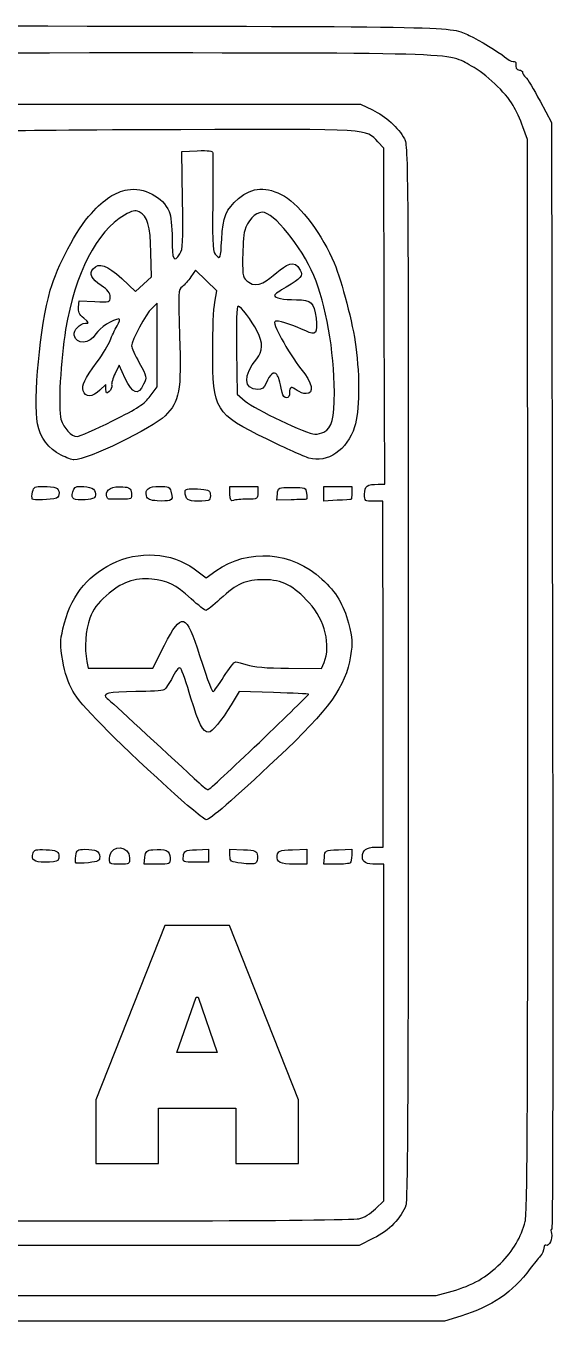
# Model space of a CAD drawing. Header units: millimetres. Extents: x 32 to 186, y 94 to 230.
# Drawn here: x 131.8 to 186.4, y 94.4 to 228.6 of the extents above; entities that cross this region are included whole.
import ezdxf

# ---------------------------------------------------------------- set-up
doc = ezdxf.new("R2010")
doc.units = ezdxf.units.MM
doc.layers.add('Capa_1', color=7, linetype='CONTINUOUS')

msp = doc.modelspace()

# ---------------------------------------------------------------- linework, layer by layer
at = {"layer": 'Capa_1', "color": 7}
for points in [[(47.933869, 219.996946), (49.040614, 220.513546), (107.76942, 220.514546), (166.49823, 220.515546), (167.73021, 219.932736)], [(185.09429, 220.849986), (186.27709, 218.636486), (186.38777, 161.25173)], [(183.82298, 161.32595), (183.80038, 216.865846), (183.3222, 218.175766)], [(168.30981, 181.1172), (169.01109, 181.11718), (168.95309, 198.539126), (168.89509, 215.961076), (168.28976, 216.606616)], [(148.04752, 210.599766), (147.96112, 215.626866), (149.56589, 215.691866)], [(141.74312, 202.442456), (143.1779, 201.100296), (144.00476, 201.858056), (144.83163, 202.615826), (144.77363, 205.131916)], [(151.38947, 200.008346), (151.60829, 201.162146), (150.50693, 202.234896), (149.40558, 203.307646), (148.91375, 202.605416)], [(137.26313, 199.490876), (137.33633, 200.132356), (138.94112, 200.054156)], [(144.69619, 190.24427), (145.41558, 191.20221), (145.41558, 195.53989), (145.41558, 199.877576), (144.85468, 199.350626)], [(153.64815, 195.01566), (153.71615, 190.45226), (154.53994, 189.74058)], [(142.10896, 192.09782), (141.48583, 193.47054), (141.05527, 192.59585)], [(140.1032, 190.96075), (140.1032, 191.47197), (139.48238, 190.87718)], [(152.96399, 180.09772), (152.96399, 180.89613), (154.40276, 180.89613), (155.84153, 180.89613), (155.84153, 180.23208)], [(159.31776, 179.50144), (157.81364, 179.45744), (157.87894, 180.12149)], [(164.08679, 179.45104), (162.70335, 179.37664), (162.70335, 180.1364), (162.70335, 180.89616), (164.14212, 180.89616), (165.58089, 180.89616), (165.58089, 180.23211)], [(141.68989, 179.56783), (141.68989, 179.56807)], [(168.03681, 143.48787), (168.85554, 143.48787), (168.82264, 161.41715), (168.78974, 179.34643), (167.84901, 179.34643)], [(149.24419, 172.34608), (150.49351, 171.42593), (151.48958, 172.12556)], [(138.12567, 162.73951), (138.26401, 162.0478), (141.61192, 162.04827), (144.95983, 162.04875), (146.17725, 164.42778)], [(159.04162, 162.03605), (162.44089, 162.00375), (162.71035, 162.63448)], [(157.49015, 159.50983), (153.9086, 159.61826), (153.08647, 158.25823)], [(145.4241, 141.71737), (144.08198, 141.71737), (144.15138, 142.43676)], [(149.47774, 143.22253), (150.7505, 143.28893), (150.7505, 142.61383), (150.7505, 141.93874), (149.4077, 141.93872)], [(152.96399, 142.62919), (152.96399, 143.28787), (154.34742, 143.22197)], [(159.43845, 143.22155), (160.93256, 143.28705), (160.93256, 142.50221), (160.93256, 141.71738), (159.6598, 141.72072)], [(163.98055, 141.71733), (162.67532, 141.71733), (162.74472, 142.43672)], [(164.19751, 143.222), (165.58094, 143.2879), (165.58094, 142.65018)], [(168.0437, 105.99729), (168.90032, 106.83376), (168.90032, 124.27541), (168.90032, 141.71708), (168.1437, 141.71708)], [(129.42129, 105.5794), (129.5589, 104.74685), (147.51416, 104.75715)], [(186.31747, 103.86696), (186.31748, 103.86662)], [(167.84861, 102.93691), (166.36495, 102.20651), (107.70276, 102.20695)], [(109.33755, 97.0053), (174.3331, 97.0053), (175.98877, 97.46379)], [(176.87724, 94.8734), (175.20964, 94.35526), (109.27955, 94.35226)]]:
    msp.add_lwpolyline(points, dxfattribs=at)
for points in [[(140.78057, 187.68147)], [(162.69305, 186.52602)], [(135.45926, 184.13993)], [(134.97931, 179.68926)], [(137.96756, 179.51621)], [(146.69517, 179.44197)], [(150.83365, 179.50363)], [(154.75289, 179.56803)], [(160.89187, 179.55682)], [(165.52559, 179.54677)], [(152.33776, 161.17143)], [(156.0057, 154.35599)], [(146.45078, 149.70766)], [(135.11784, 142.09563)], [(138.2996, 141.88084)], [(141.60139, 141.71737)], [(145.42414, 141.71737)], [(155.61612, 141.82546)], [(165.43338, 141.8649)], [(152.92412, 135.37937), (146.2068, 135.37937), (139.05611, 117.28596), (139.05611, 110.67699), (145.55674, 110.67699), (145.55674, 116.31086), (145.55674, 116.41921), (153.57418, 116.41921), (153.57418, 116.31086), (153.57418, 110.67699), (160.07481, 110.67699), (160.07481, 117.28596)], [(149.45712, 127.93977), (149.67381, 127.93977), (151.62399, 122.19754), (147.47082, 122.19754)], [(171.19566, 106.36566)]]:
    msp.add_lwpolyline(points, close=True, dxfattribs=at)
for points in [[(129.72288, 228.637906), (177.88869, 228.566906), (175.63431, 228.613506), (177.75515, 227.646166)], [(177.75515, 227.646166), (178.79821, 227.170416), (180.83061, 225.941016), (181.39739, 225.442976)], [(178.00768, 224.467406), (175.27424, 225.924316), (178.6055, 225.830246), (129.84185, 225.827596)], [(182.31426, 220.389256), (181.52151, 221.740496), (179.45839, 223.694186), (178.00768, 224.467406)], [(181.39739, 225.442976), (181.70911, 225.169056), (182.11281, 224.944946), (182.2945, 224.944946)], [(182.2945, 224.944946), (182.47618, 224.944946), (182.61304, 224.870246), (182.59863, 224.778926)], [(182.59863, 224.778926), (182.52653, 224.322356), (182.65743, 224.059546), (182.95686, 224.059546)], [(182.95686, 224.059546), (183.13947, 224.059546), (183.28888, 223.946016), (183.28888, 223.807266)], [(183.28888, 223.807266), (183.28888, 223.668506), (183.42897, 223.444386), (183.60019, 223.309226)], [(183.60019, 223.309226), (183.7714, 223.174066), (184.44375, 222.067406), (185.09429, 220.849986)], [(183.3222, 218.175766), (183.05924, 218.896486), (182.60566, 219.892556), (182.31426, 220.389256)], [(167.73021, 219.932736), (169.07509, 219.296506), (170.4221, 218.078256), (171.04755, 216.932526)], [(147.87298, 217.878486), (137.82926, 217.847386), (129.56405, 217.774926), (129.50584, 217.717426)], [(168.28976, 216.606616), (166.9812, 217.999946), (167.93423, 217.940576), (147.87298, 217.878486)], [(171.04755, 216.932526), (171.42911, 216.233566), (171.44669, 213.798656), (171.44669, 161.64883)], [(149.56589, 215.691866), (150.75765, 215.740166), (151.1754, 215.682866), (151.18902, 215.470516)], [(151.18902, 215.470516), (151.19912, 215.313006), (151.19202, 212.940106), (151.17282, 210.197396)], [(138.59647, 209.200936), (139.99544, 210.727676), (141.01704, 211.392606), (142.34708, 211.642126)], [(142.34708, 211.642126), (143.995, 211.951276), (146.03879, 210.885386), (146.6631, 209.391196)], [(153.85706, 210.731666), (155.30376, 211.969986), (156.73775, 212.041686), (158.60437, 210.969056)], [(158.60437, 210.969056), (160.25879, 210.018356), (162.60187, 206.881346), (163.76587, 204.058616)], [(143.55959, 209.347036), (143.09252, 209.559846), (142.85768, 209.509596), (142.01712, 209.016996)], [(147.76573, 205.010706), (148.08876, 205.503706), (148.12334, 206.189616), (148.04752, 210.599766)], [(151.17282, 210.197396), (151.14042, 205.523096), (151.16482, 205.186366), (151.56666, 204.822986)], [(152.10255, 206.490696), (152.22695, 208.868966), (152.52631, 209.592596), (153.85706, 210.731666)], [(134.33834, 201.239176), (135.04837, 203.762966), (137.05983, 207.523966), (138.59647, 209.200936)], [(142.01712, 209.016996), (139.13992, 207.330846), (136.93632, 203.034966), (135.92686, 197.144136)], [(144.77363, 205.131916), (144.70923, 207.921966), (144.41046, 208.959356), (143.55959, 209.347036)], [(146.6631, 209.391196), (146.84644, 208.952386), (146.96503, 207.839926), (146.96503, 206.558656)], [(156.29982, 209.317316), (155.62214, 209.315316), (154.69796, 208.357776), (154.48493, 207.436946)], [(161.64957, 202.757296), (160.35447, 205.802706), (157.48541, 209.320836), (156.29982, 209.317316)], [(154.48493, 207.436946), (154.37227, 206.949976), (154.27773, 205.648916), (154.27483, 204.545696)], [(146.96503, 206.558656), (146.96503, 204.355856), (147.12898, 204.038896), (147.76573, 205.010706)], [(151.56666, 204.822986), (151.98677, 204.442796), (151.99711, 204.474976), (152.10255, 206.490696)], [(154.92463, 202.055516), (156.76574, 200.694336), (158.99507, 205.679336), (160.25354, 203.327836)], [(138.78393, 203.463226), (139.35399, 204.150106), (140.24689, 203.842106), (141.74312, 202.442456)], [(154.27483, 204.545696), (154.26983, 202.577176), (154.28183, 202.530836), (154.92463, 202.055516)], [(139.60677, 201.729886), (138.60701, 202.401336), (138.35071, 202.941226), (138.78393, 203.463226)], [(160.25354, 203.327836), (160.57054, 202.735536), (160.32424, 202.439126), (158.78127, 201.556356)], [(163.76587, 204.058616), (164.57107, 202.105966), (165.68207, 197.803426), (166.00855, 195.3734)], [(140.5459, 200.537556), (140.5459, 200.951446), (140.29888, 201.265056), (139.60677, 201.729886)], [(148.00064, 201.596536), (147.60001, 201.304926), (147.58722, 201.054206), (147.73971, 196.4815)], [(148.91375, 202.605416), (148.64323, 202.219196), (148.23234, 201.765196), (148.00064, 201.596536)], [(158.78127, 201.556356), (158.12595, 201.181426), (157.58978, 200.793976), (157.58978, 200.695366)], [(163.78072, 190.65876), (163.76962, 194.89446), (162.90435, 199.806676), (161.64957, 202.757296)], [(133.02491, 187.37911), (132.55481, 189.85791), (133.27525, 197.460366), (134.33834, 201.239176)], [(138.94112, 200.054156), (140.53214, 199.976656), (140.5459, 199.980756), (140.5459, 200.537556)], [(157.58978, 200.695366), (157.58978, 200.421416), (158.45211, 200.249466), (159.8428, 200.246126)], [(159.8428, 200.246126), (161.40839, 200.242126), (161.68715, 199.981586), (161.88005, 198.340366)], [(137.8165, 198.336746), (137.34031, 198.726346), (137.2075, 199.003356), (137.26313, 199.490876)], [(144.85468, 199.350626), (144.27898, 198.809796), (142.75939, 195.98958), (142.75939, 195.46198)], [(151.17066, 194.93991), (151.17066, 197.092966), (151.26916, 199.373766), (151.38947, 200.008346)], [(153.79556, 199.579056), (153.66068, 199.579056), (153.60557, 197.873026), (153.64815, 195.01566)], [(155.7895, 196.98702), (155.21769, 198.115646), (154.09195, 199.579056), (153.79556, 199.579056)], [(136.81889, 196.57564), (136.71969, 197.080296), (137.3987, 197.806186), (137.97935, 197.816156)], [(137.97935, 197.816156), (138.40497, 197.823156), (138.39159, 197.866256), (137.8165, 198.336746)], [(141.44053, 198.250896), (140.85827, 198.250896), (139.43635, 197.318366), (139.06813, 196.69504)], [(140.54326, 196.03741), (140.70423, 196.4635), (141.02782, 197.135846), (141.26235, 197.531506)], [(141.26235, 197.531506), (141.5146, 197.957086), (141.58738, 198.250896), (141.44053, 198.250896)], [(157.78391, 198.029606), (157.42223, 198.029606), (157.48993, 197.797826), (158.31728, 196.20348)], [(160.81691, 197.010366), (159.66779, 197.555656), (158.25744, 198.029606), (157.78391, 198.029606)], [(161.88005, 198.340366), (162.06514, 196.7655), (161.86385, 196.5136), (160.81691, 197.010366)], [(135.92686, 197.144136), (135.40605, 194.10487), (135.13929, 188.93746), (135.44797, 187.86737)], [(139.06813, 196.69504), (138.43441, 195.62225), (137.02111, 195.54722), (136.81889, 196.57564)], [(147.73971, 196.4815), (147.93219, 190.70923), (147.75431, 189.73187), (146.23454, 188.21216)], [(155.7412, 194.11765), (156.38773, 194.89485), (156.40258, 195.77701), (155.7895, 196.98702)], [(158.31728, 196.20348), (158.83848, 195.19911), (159.73466, 193.80074), (160.30881, 193.09598)], [(139.21036, 193.82391), (139.78248, 194.61524), (140.38228, 195.61131), (140.54326, 196.03741)], [(142.75939, 195.46198), (142.75939, 195.29991), (143.12214, 194.50737), (143.5655, 193.70078)], [(156.80342, 185.78189), (151.41026, 188.40878), (151.17066, 188.79834), (151.17066, 194.93991)], [(166.00855, 195.3734), (166.43099, 192.22921), (166.37335, 188.61288), (165.87628, 187.07403)], [(137.76442, 190.81508), (137.60557, 191.44801), (137.82952, 191.91401), (139.21036, 193.82391)], [(143.5655, 193.70078), (144.361, 192.25355), (144.36687, 192.2243), (144.01178, 191.47966)], [(155.8364, 190.94644), (154.3573, 190.94644), (154.31361, 192.4015), (155.7412, 194.11765)], [(141.05527, 192.59585), (140.81847, 192.11477), (140.66105, 191.56259), (140.70548, 191.36878)], [(144.01178, 191.47966), (143.43416, 190.2684), (142.85381, 190.45693), (142.10896, 192.09782)], [(157.82996, 192.48165), (157.56111, 192.89551), (157.08227, 192.52285), (156.70134, 191.60315)], [(158.36872, 190.61442), (158.09077, 191.95313), (158.02484, 192.18164), (157.82996, 192.48165)], [(160.30881, 193.09598), (161.50662, 191.6257), (161.74469, 190.4982), (160.85468, 190.51078)], [(139.48238, 190.87718), (138.69265, 190.12058), (137.94552, 190.0936), (137.76442, 190.81508)], [(140.44472, 190.73297), (140.15369, 190.49144), (140.1032, 190.52512), (140.1032, 190.96075)], [(140.70548, 191.36878), (140.74988, 191.17498), (140.63258, 190.88886), (140.44472, 190.73297)], [(156.70134, 191.60315), (156.49552, 191.10625), (156.28505, 190.94644), (155.8364, 190.94644)], [(159.92698, 190.84281), (159.32024, 191.30173), (159.13922, 191.24925), (159.13922, 190.61442)], [(160.85468, 190.51078), (160.58076, 190.51478), (160.1633, 190.66407), (159.92698, 190.84281)], [(140.78051, 187.68154), (143.44026, 189.01694), (144.09757, 189.44713), (144.69619, 190.24427)], [(154.53994, 189.74058), (155.48072, 188.92783), (160.98144, 186.30538), (161.75461, 186.301)], [(158.81142, 190.06105), (158.63112, 190.06105), (158.43191, 190.31006), (158.36872, 190.61442)], [(159.13922, 190.61442), (159.13922, 190.27326), (159.01351, 190.06105), (158.81142, 190.06105)], [(162.69307, 186.52602), (163.54789, 186.9835), (163.78796, 187.89567), (163.78072, 190.65876)], [(146.23454, 188.21216), (144.93319, 186.91085), (138.18156, 183.64189), (136.79521, 183.64189)], [(135.45926, 184.13996), (134.13721, 184.8154), (133.29979, 185.92969), (133.02491, 187.37911)], [(135.44797, 187.86737), (135.72378, 186.91123), (136.49909, 186.07669), (137.11156, 186.07669)], [(137.11156, 186.07669), (137.37155, 186.07669), (139.02261, 186.79883), (140.78057, 187.68147)], [(165.87628, 187.07403), (165.09604, 184.65856), (163.05264, 183.26147), (161.13869, 183.8349)], [(161.13869, 183.8349), (160.65575, 183.97959), (158.70487, 184.85574), (156.80342, 185.78189)], [(161.75461, 186.301), (162.03653, 186.3), (162.45884, 186.4007), (162.69305, 186.52602)], [(136.79521, 183.64189), (136.59658, 183.64189), (135.99541, 183.86601), (135.45926, 184.13993)], [(132.4789, 179.58469), (132.4162, 179.6861), (132.4286, 180.02266), (132.5064, 180.33262)], [(132.5064, 180.33262), (132.63058, 180.8274), (132.76426, 180.89617), (133.60181, 180.89617)], [(133.60181, 180.89617), (134.1265, 180.89617), (134.71334, 180.83567), (134.90591, 180.76181)], [(134.90591, 180.76181), (135.32141, 180.60237), (135.37547, 179.81276), (134.97931, 179.68926)], [(137.96756, 179.51621), (136.72705, 179.40244), (136.47807, 179.55811), (136.67096, 180.32659)], [(136.67096, 180.32659), (136.78116, 180.76566), (136.95242, 180.89547), (137.41841, 180.89315)], [(137.41841, 180.89315), (138.53562, 180.88715), (139.01898, 180.65345), (139.01898, 180.11792)], [(139.01898, 180.11792), (139.01898, 179.67624), (138.88664, 179.60051), (137.96756, 179.51621)], [(140.16765, 179.98679), (140.07685, 180.56333), (140.80818, 180.93994), (141.85057, 180.8534)], [(140.40243, 179.55907), (140.31113, 179.55407), (140.20547, 179.74672), (140.16765, 179.98679)], [(142.74129, 180.17655), (142.80959, 179.58338), (142.78269, 179.56783), (141.68989, 179.56783)], [(141.85057, 180.8534), (142.56113, 180.7944), (142.68066, 180.70358), (142.74129, 180.17655)], [(144.31119, 179.90009), (144.10628, 180.59328), (144.51666, 180.89616), (145.66076, 180.89616)], [(145.66076, 180.89616), (146.5665, 180.89616), (146.73334, 180.82616), (146.84805, 180.39813)], [(146.84805, 180.39813), (147.04009, 179.68156), (147.02181, 179.56731), (146.69517, 179.44197)], [(148.31566, 180.37195), (148.31566, 180.62769), (148.58678, 180.68277), (149.58842, 180.63053)], [(149.63054, 179.34672), (148.58126, 179.34672), (148.31566, 179.55382), (148.31566, 180.37195)], [(149.58842, 180.63053), (150.67479, 180.57383), (150.87065, 180.49799), (150.92585, 180.11234)], [(150.92585, 180.11234), (150.96145, 179.86385), (150.91985, 179.58992), (150.83365, 179.50363)], [(153.31412, 179.43368), (153.03473, 179.32647), (152.96399, 179.46058), (152.96399, 180.09772)], [(155.84153, 180.23208), (155.84153, 179.58426), (155.81493, 179.56803), (154.75289, 179.56803)], [(157.87894, 180.12149), (157.94424, 180.78451), (157.94654, 180.78554), (159.38307, 180.78554)], [(159.38307, 180.78554), (160.78809, 180.78554), (160.82348, 180.77124), (160.89187, 180.17683)], [(160.89187, 180.17683), (160.93037, 179.84203), (160.93037, 179.56303), (160.89187, 179.55682)], [(165.58089, 180.23211), (165.58089, 179.86688), (165.55599, 179.55848), (165.52559, 179.54677)], [(166.90827, 180.09747), (166.90827, 180.92273), (167.1756, 181.11724), (168.30981, 181.1172)], [(167.84901, 179.34643), (166.9271, 179.34643), (166.90827, 179.36153), (166.90827, 180.09747)], [(134.97935, 179.68926), (134.33484, 179.4883), (132.58373, 179.41506), (132.4789, 179.58469)], [(141.68989, 179.56807), (141.07309, 179.56807), (140.49374, 179.56407), (140.40243, 179.55907)], [(145.42242, 179.39358), (144.66509, 179.44288), (144.41228, 179.55811), (144.31119, 179.90009)], [(146.69517, 179.44198), (146.53436, 179.38028), (145.96162, 179.35848), (145.42242, 179.39358)], [(150.83362, 179.50363), (150.74732, 179.41733), (150.20594, 179.34672), (149.63054, 179.34672)], [(154.75289, 179.56803), (154.15414, 179.56803), (153.50669, 179.50753), (153.31412, 179.43368)], [(160.89192, 179.55674), (160.85342, 179.55074), (160.14503, 179.52564), (159.31776, 179.50144)], [(165.52555, 179.54674), (165.49515, 179.53504), (164.84767, 179.49194), (164.08679, 179.45104)], [(140.70147, 172.86761), (143.46095, 174.26756), (146.92223, 174.05626), (149.24419, 172.34608)], [(151.48958, 172.12556), (154.88225, 174.50854), (159.36234, 174.16366), (162.49232, 171.27854)], [(135.65428, 166.13934), (136.40523, 169.37738), (137.99246, 171.49326), (140.70147, 172.86761)], [(144.85216, 171.28525), (143.08096, 171.44585), (141.6801, 170.93368), (140.14268, 169.56341)], [(148.94411, 169.23808), (147.30752, 170.72487), (146.483, 171.13736), (144.85216, 171.28525)], [(156.48148, 171.22137), (154.5733, 171.22737), (153.69444, 170.83752), (151.92808, 169.20219)], [(161.1841, 168.80592), (159.50383, 170.6444), (158.392, 171.21548), (156.48148, 171.22137)], [(162.49232, 171.27854), (163.99678, 169.89177), (164.71259, 168.69859), (165.23871, 166.70055)], [(140.14268, 169.56341), (139.21692, 168.73829), (138.78427, 168.1455), (138.44395, 167.2359)], [(150.46397, 168.02788), (150.3585, 168.02988), (149.67456, 168.57449), (148.94411, 169.23808)], [(151.92808, 169.20219), (151.22829, 168.5543), (150.56944, 168.02587), (150.46397, 168.02788)], [(146.17725, 164.42778), (147.96714, 167.9255), (148.39806, 167.80107), (149.81993, 163.37589)], [(162.71035, 162.63448), (163.45656, 164.38113), (162.79935, 167.03858), (161.1841, 168.80592)], [(138.44395, 167.2359), (137.98686, 166.01423), (137.85193, 164.10816), (138.12567, 162.73951)], [(165.23871, 166.70055), (165.66666, 165.07535), (165.68867, 164.73086), (165.45499, 163.31591)], [(135.63398, 162.81262), (135.35006, 164.45786), (135.35238, 164.83737), (135.65428, 166.13934)], [(136.67119, 159.67556), (136.19499, 160.52596), (135.8469, 161.57876), (135.63398, 162.81262)], [(149.81993, 163.37589), (150.77337, 160.40856), (151.07274, 159.6123), (151.23125, 159.62199)], [(152.33776, 161.17151), (152.86511, 162.01873), (153.41295, 162.71047), (153.55518, 162.7087)], [(153.55518, 162.7087), (153.69742, 162.7067), (154.22522, 162.5621), (154.72807, 162.38688)], [(165.45499, 163.31591), (164.92141, 160.0849), (163.30953, 157.8338), (157.88142, 152.7389)], [(147.87078, 162.00152), (147.71292, 162.21304), (147.49266, 161.98562), (147.02237, 161.12566)], [(148.92105, 158.94898), (148.46067, 160.47075), (147.98805, 161.8444), (147.87078, 162.00152)], [(151.23125, 159.62199), (151.31245, 159.62699), (151.81042, 160.32421), (152.33776, 161.17143)], [(154.72807, 162.38688), (155.34981, 162.17022), (156.73008, 162.05796), (159.04162, 162.03605)], [(171.44669, 161.64883), (171.44669, 121.55838), (171.38009, 106.90259), (171.19566, 106.36566)], [(183.56355, 104.68372), (183.78874, 105.56366), (183.84108, 116.99034), (183.82298, 161.32595)], [(186.38777, 161.25173), (186.44867, 129.6901), (186.41697, 103.86695), (186.31747, 103.86696)], [(147.02237, 161.12566), (146.67302, 160.48682), (146.26524, 159.88665), (146.1162, 159.79196)], [(146.45083, 149.70766), (140.68439, 154.96643), (137.47823, 158.2343), (136.67119, 159.67556)], [(143.18903, 159.61303), (140.3723, 159.60603), (139.57578, 159.41363), (140.24403, 158.90238)], [(140.24403, 158.90238), (140.5777, 158.64711), (146.03438, 153.62006), (149.25867, 150.59752)], [(146.1162, 159.79196), (145.96717, 159.69726), (144.64994, 159.61676), (143.18903, 159.61303)], [(150.72628, 155.40739), (150.16707, 155.40739), (149.73758, 156.24999), (148.92105, 158.94898)], [(156.0057, 154.35599), (158.83289, 157.06475), (161.12931, 159.3081), (161.10887, 159.3412)], [(161.10887, 159.3412), (161.08847, 159.3743), (159.46001, 159.45019), (157.49015, 159.50983)], [(153.08647, 158.25823), (152.08576, 156.60276), (151.09613, 155.40739), (150.72628, 155.40739)], [(150.67946, 149.43543), (150.78171, 149.43243), (153.17851, 151.64723), (156.0057, 154.35599)], [(157.88142, 152.7389), (153.18623, 148.33191), (150.88347, 146.33208), (150.50414, 146.33208)], [(149.25867, 150.59752), (149.93785, 149.96082), (150.57721, 149.43788), (150.67946, 149.43543)], [(150.50414, 146.33208), (150.31058, 146.33208), (148.48657, 147.85109), (146.45078, 149.70766)], [(140.51808, 142.58149), (140.69839, 143.81002), (142.56056, 143.6326), (142.56056, 142.3869)], [(133.79882, 141.93872), (132.6028, 141.93872), (132.35591, 142.12727), (132.55368, 142.88965)], [(132.55368, 142.88965), (132.64018, 143.22323), (132.85703, 143.27666), (133.90109, 143.22167)], [(133.90109, 143.22167), (134.9591, 143.16597), (135.15504, 143.08851), (135.21004, 142.70433)], [(135.21004, 142.70433), (135.24564, 142.45584), (135.20404, 142.18192), (135.11784, 142.09563)], [(137.0084, 141.84293), (136.9374, 141.88493), (136.9238, 142.22244), (136.9782, 142.59303)], [(136.9782, 142.59303), (137.0685, 143.20846), (137.15003, 143.26682), (137.91926, 143.26682)], [(137.91926, 143.26682), (139.08778, 143.26682), (139.46168, 143.08011), (139.46168, 142.49658)], [(139.46168, 142.49658), (139.46168, 142.05363), (139.32595, 141.98171), (138.2996, 141.88084)], [(141.60139, 141.71737), (140.44858, 141.71737), (140.39727, 141.75827), (140.51808, 142.58149)], [(142.56056, 142.3869), (142.56056, 141.74476), (142.52136, 141.71737), (141.60139, 141.71737)], [(144.15138, 142.43676), (144.21308, 143.07614), (144.30415, 143.16411), (144.97075, 143.22778)], [(144.97075, 143.22778), (146.27691, 143.35256), (146.76626, 143.12073), (146.76626, 142.3772)], [(146.76626, 142.3772), (146.76626, 141.71754), (146.76591, 141.71737), (145.42414, 141.71737)], [(149.4077, 141.93872), (148.07342, 141.93872), (148.06535, 141.94272), (148.13494, 142.54743)], [(148.13494, 142.54743), (148.20124, 143.12367), (148.27287, 143.15968), (149.47774, 143.22253)], [(154.16466, 141.82049), (153.01393, 141.96427), (152.96399, 141.99791), (152.96399, 142.62919)], [(154.34742, 143.22197), (155.66058, 143.15937), (155.73431, 143.12617), (155.79888, 142.56826)], [(155.79888, 142.56826), (155.83628, 142.24496), (155.75408, 141.91071), (155.61612, 141.82546)], [(159.6598, 141.72072), (158.14934, 141.72472), (157.7692, 141.91735), (157.86964, 142.62776)], [(157.86964, 142.62776), (157.93884, 143.11729), (158.05409, 143.16091), (159.43845, 143.22155)], [(162.74472, 142.43672), (162.81412, 143.15606), (162.81412, 143.1561), (164.19751, 143.222)], [(165.58094, 142.65018), (165.58094, 142.29944), (165.51454, 141.94606), (165.43338, 141.8649)], [(166.68682, 142.47121), (166.68682, 143.17333), (167.10449, 143.48787), (168.03681, 143.48787)], [(168.1437, 141.71708), (167.06846, 141.71708), (166.68682, 141.91462), (166.68682, 142.47121)], [(135.11781, 142.09563), (135.03151, 142.00933), (134.43797, 141.93872), (133.79882, 141.93872)], [(138.29959, 141.88083), (137.66044, 141.81803), (137.07941, 141.80093), (137.0084, 141.84293)], [(155.61612, 141.82549), (155.47819, 141.74029), (154.82504, 141.73799), (154.16466, 141.82049)], [(165.43335, 141.8649), (165.35215, 141.7837), (164.69842, 141.71733), (163.98055, 141.71733)], [(171.19564, 106.36561), (170.74713, 105.06015), (169.43852, 103.71963), (167.84861, 102.93691)], [(147.51416, 104.75715), (157.38954, 104.76315), (165.85588, 104.85605), (166.32824, 104.96417)], [(166.32824, 104.96417), (166.83993, 105.08134), (167.53334, 105.49894), (168.0437, 105.99729)], [(180.99859, 100.33292), (182.29953, 101.6407), (183.15701, 103.0952), (183.56355, 104.68372)], [(186.27448, 103.43229), (186.43547, 102.92505), (186.01991, 102.02348), (185.71265, 102.21337)], [(186.31748, 103.86662), (186.21798, 103.86662), (186.19858, 103.67118), (186.27448, 103.43229)], [(185.71265, 102.21337), (185.59702, 102.28487), (185.5024, 102.15707), (185.5024, 101.92929)], [(185.11504, 101.08598), (184.90199, 100.84988), (184.43545, 100.2659), (184.07828, 99.78824)], [(185.5024, 101.92929), (185.5024, 101.70158), (185.32809, 101.32209), (185.11504, 101.08598)], [(175.98877, 97.46379), (178.09073, 98.04588), (179.56131, 98.88808), (180.99859, 100.33292)], [(184.07828, 99.78824), (182.21658, 97.29855), (180.15598, 95.89216), (176.87724, 94.8734)]]:
    msp.add_open_spline(points, degree=3, dxfattribs=at)

doc.saveas('drawing.dxf')
